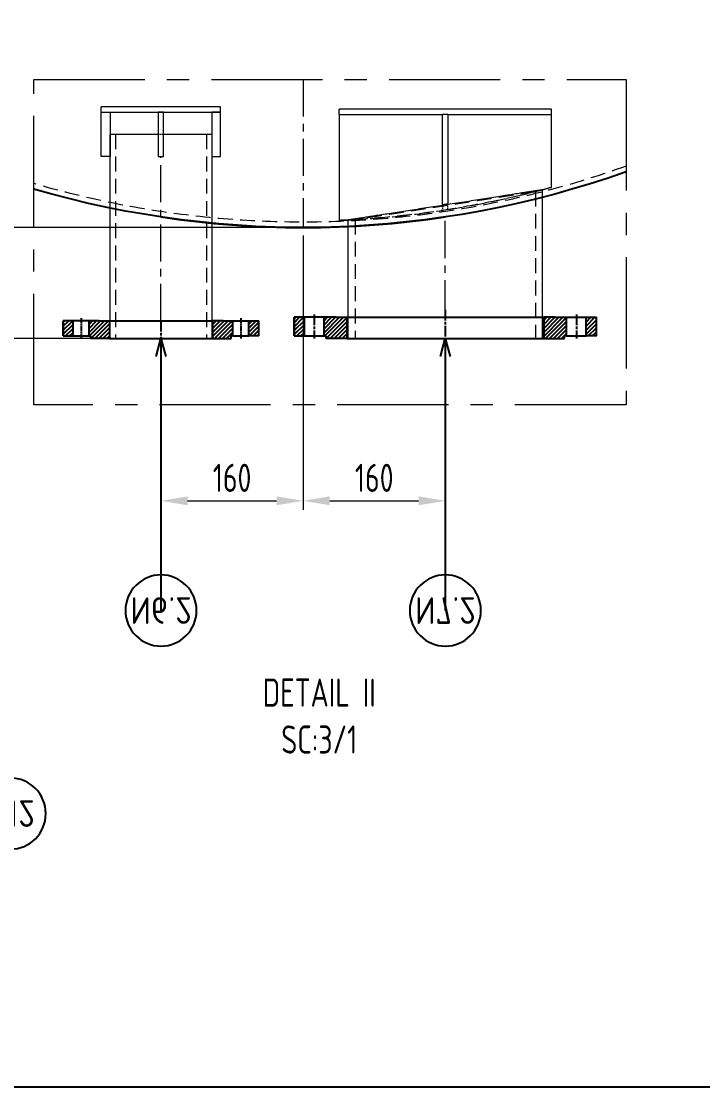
# Model space of a CAD drawing. Header units: millimetres. Extents: x -46397 to 283259, y -8690 to 23983.
# Drawn here: x 128072 to 130373, y -1903 to 1692 of the extents above; entities that cross this region are included whole.
import ezdxf
from ezdxf import colors
from ezdxf.entities.mleader import LeaderData, LeaderLine
from ezdxf.enums import TextEntityAlignment as Align
from ezdxf.math import Vec2, Vec3

# ---------------------------------------------------------------- set-up
doc = ezdxf.new("R2010")
doc.units = ezdxf.units.MM
for name, pattern in [('AM_ISO08W050', [18, 12, -1.5, 3, -1.5]), ('AM_ISO08W050x2', [9, 6, -0.75, 1.5, -0.75]), ('CENTER', [2, 1.25, -0.25, 0.25, -0.25]), ('HIDDENX2', [0.75, 0.5, -0.25])]:
    doc.linetypes.add(name, pattern=pattern)
doc.layers.get('Defpoints').update_dxf_attribs({"lineweight": 0})
for name, color, linetype, lineweight in [('0-Dim', 7, 'Continuous', 0), ('AM_7', 4, 'AM_ISO08W050', 25), ('Dtext', 255, 'Continuous', 20), ('DUONGCHINH', 7, 'Continuous', 25), ('DUONGTAM', 1, 'CENTER', 0), ('Long_AM_Visible', 30, 'Continuous', 25), ('PHANTOM 2', 8, 'Continuous', 0)]:
    doc.layers.add(name, color=color, linetype=linetype, lineweight=lineweight)
doc.styles.add('Chu va so', font='arial.ttf')
doc.styles.add('GHI CHÚ 1', font='isocp_IV25.ttf', dxfattribs={"width": 0.8})
doc.styles.add('Long_Text', font='isocp.shx', dxfattribs={"width": 0.7})
doc.styles.get("Standard").update_dxf_attribs({"font": 'isocp.shx', "width": 0.8})
doc.styles.add('TCVN', font='arial.ttf')
doc.dimstyles.new('1-30SCALE', dxfattribs={"dimtxt": 75, "dimasz": 75, "dimexe": 37.5, "dimexo": 30, "dimgap": 30, "dimtad": 1, "dimtoh": 1, "dimdec": 0, "dimdsep": 46, "dimtxsty": 'GHI CHÚ 1', "dimcen": 0.09, "dimclrd": 256, "dimclre": 256, "dimclrt": 2, "dimadec": 0, "dimazin": 0, "dimtfac": 1, "dimtdec": 0, "dimtofl": 0, "dimtmove": 0, "dimatfit": 3, "dimfxl": 1, "dimlwd": 0, "dimlwe": 0, "dimarcsym": 0})

# ---------------------------------------------------------------- blocks, each defined once
blk = doc.blocks.new('_TagCircle')
at = {"color": 0, "linetype": 'ByBlock', "lineweight": -2, "transparency": 16777216}
blk.add_circle((0, 0), 4, dxfattribs=at)
at = {"layer": 'Long_AM_Visible', "color": 0, "transparency": 16777216, "style": 'Long_Text'}
blk.add_attdef('TAGNUMBER', text='', height=3, dxfattribs=at).set_placement((0, -1.5), align=Align.CENTER)
blk = doc.blocks.new('_Open30')
at = {"color": 0, "linetype": 'ByBlock', "lineweight": -2}
for p, q in [((-1, 0.268), (0, 0)), ((0, 0), (-1, -0.268)), ((0, 0), (-1, 0))]:
    blk.add_line(p, q, dxfattribs=at)
blk = doc.blocks.new('*U545')
h = blk.add_hatch()
h.set_pattern_fill('ANSI31', color=1)
h.paths.add_polyline_path([(-110, -37), (-99, -37), (-99, -20), (-110, -20)])
h.paths.add_polyline_path([(-70, -20), (-81, -20), (-81, -37), (-79, -37), (-79, -40), (-58, -40), (-58, -20)])
h.paths.add_polyline_path([(70, -20), (58, -20), (58, -40), (79, -40), (79, -37), (81, -37), (81, -20)])
h.paths.add_polyline_path([(110, -20), (99, -20), (99, -37), (110, -37)])
for p, q in [((-110, -37), (-110, -20)), ((-99, -20), (-110, -20)), ((-110, -20), (-110, -37)), ((-99, -37), (-99, -20)), ((-90, -20), (-99, -20)), ((-81, -20), (-90, -20)), ((-81, -37), (-81, -20)), ((-70, -20), (-81, -20)), ((-70, -20), (-58, -20)), ((-58, -20), (-58, -40)), ((-58, -20), (0, -20)), ((0, -20), (58, -20)), ((58, -20), (58, -40)), ((70, -20), (58, -20)), ((70, -20), (81, -20)), ((81, -37), (81, -20)), ((81, -20), (90, -20)), ((90, -20), (99, -20)), ((99, -37), (99, -20)), ((99, -20), (110, -20)), ((110, -37), (110, -20)), ((-110, -37), (-99, -37)), ((-99, -37), (-90, -37)), ((-90, -37), (-81, -37)), ((-81, -37), (-79, -37)), ((-79, -40), (-79, -37)), ((-58, -40), (-79, -40)), ((-58, -40), (58, -40)), ((58, -40), (79, -40)), ((79, -40), (79, -37)), ((81, -37), (79, -37)), ((81, -37), (90, -37)), ((90, -37), (99, -37)), ((110, -37), (99, -37))]:
    blk.add_line(p, q)
at = {"layer": 'AM_7', "linetype": 'AM_ISO08W050x2'}
for p, q in [((-90, -17), (-90, -40)), ((90, -17), (90, -40))]:
    blk.add_line(p, q, dxfattribs=at)
at = {"layer": 'AM_7'}
blk.add_line((0, -20), (0, -43), dxfattribs=at)
blk = doc.blocks.new('*U546')
h = blk.add_hatch()
h.set_pattern_fill('ANSI31', color=1)
h.paths.add_polyline_path([(-170, -41), (-158.5, -41), (-158.5, -20), (-170, -20)])
h.paths.add_polyline_path([(-123, -20), (-136.5, -20), (-136.5, -41), (-134, -41), (-134, -44), (-110.75, -44), (-110.75, -20)])
h.paths.add_polyline_path([(123, -20), (110.75, -20), (110.75, -44), (134, -44), (134, -41), (136.5, -41), (136.5, -20)])
h.paths.add_polyline_path([(158.5, -41), (170, -41), (170, -20), (158.5, -20)])
for p, q in [((-170, -41), (-170, -20)), ((-158.5, -20), (-170, -20)), ((-170, -20), (-170, -41)), ((-158.5, -41), (-158.5, -20)), ((-147.5, -20), (-158.5, -20)), ((-136.5, -20), (-147.5, -20)), ((-136.5, -41), (-136.5, -20)), ((-123, -20), (-136.5, -20)), ((-123, -20), (-110.75, -20)), ((-110.75, -20), (-110.75, -44)), ((-110.75, -20), (0, -20)), ((0, -20), (110.75, -20)), ((110.75, -20), (110.75, -44)), ((123, -20), (110.75, -20)), ((123, -20), (136.5, -20)), ((136.5, -41), (136.5, -20)), ((136.5, -20), (147.5, -20)), ((147.5, -20), (158.5, -20)), ((158.5, -41), (158.5, -20)), ((158.5, -20), (170, -20)), ((170, -41), (170, -20)), ((-170, -41), (-158.5, -41)), ((-158.5, -41), (-147.5, -41)), ((-147.5, -41), (-136.5, -41)), ((-136.5, -41), (-134, -41)), ((-134, -44), (-134, -41)), ((-110.75, -44), (-134, -44)), ((-110.75, -44), (110.75, -44)), ((110.75, -44), (134, -44)), ((134, -44), (134, -41)), ((136.5, -41), (134, -41)), ((136.5, -41), (147.5, -41)), ((147.5, -41), (158.5, -41)), ((170, -41), (158.5, -41))]:
    blk.add_line(p, q)
at = {"layer": 'AM_7'}
for p, q in [((0, -11.46), (0, -47)), ((-147.5, -17), (-147.5, -44)), ((147.5, -17), (147.5, -44))]:
    blk.add_line(p, q, dxfattribs=at)
blk = doc.blocks.new('*D547')
at = {"layer": 'Defpoints', "color": 0, "transparency": 16777216}
for p in [(129023.9, 999.1, -4.5), (128543.9, 621.1, -4.5), (129023.9, 74)]:
    blk.add_point(p, dxfattribs=at)
at = {"layer": 'PHANTOM 2', "linetype": 'Continuous', "lineweight": 0, "transparency": 16777216}
for p, q in [((129023.9, 969.1), (129023.9, 44)), ((128543.9, 591.1), (128543.9, 44)), ((128633.9, 74), (128933.9, 74))]:
    blk.add_line(p, q, dxfattribs=at)
at = {"layer": 'PHANTOM 2', "transparency": 16777216}
for points in [[(128633.9, 89), (128633.9, 59), (128543.9, 74)], [(128933.9, 89), (128933.9, 59), (129023.9, 74)]]:
    blk.add_solid(points, dxfattribs=at)
at = {"layer": 'PHANTOM 2', "color": 2, "transparency": 16777216, "insert": (128783.9, 151.5), "char_height": 95, "attachment_point": 5, "style": 'GHI CHÚ 1'}
blk.add_mtext('160', dxfattribs=at)
blk = doc.blocks.new('*D548')
at = {"layer": 'Defpoints', "color": 0, "transparency": 16777216}
for p in [(129023.9, 999.1, -4.5), (129503.9, 621.1, -4.5), (129503.9, 74)]:
    blk.add_point(p, dxfattribs=at)
at = {"layer": 'PHANTOM 2', "linetype": 'Continuous', "lineweight": 0, "transparency": 16777216}
for p, q in [((129023.9, 969.1), (129023.9, 44)), ((129503.9, 591.1), (129503.9, 44)), ((129113.9, 74), (129413.9, 74))]:
    blk.add_line(p, q, dxfattribs=at)
at = {"layer": 'PHANTOM 2', "transparency": 16777216}
for points in [[(129113.9, 89), (129113.9, 59), (129023.9, 74)], [(129413.9, 89), (129413.9, 59), (129503.9, 74)]]:
    blk.add_solid(points, dxfattribs=at)
at = {"layer": 'PHANTOM 2', "color": 2, "transparency": 16777216, "insert": (129263.9, 151.5), "char_height": 95, "attachment_point": 5, "style": 'GHI CHÚ 1'}
blk.add_mtext('160', dxfattribs=at)
blk = doc.blocks.new('*D549')
at = {"layer": 'Defpoints', "color": 0, "transparency": 16777216}
for p in [(127809.4, 996.1), (129023.9, 996.1, -4.5), (128421.1, 621.1, -4.5)]:
    blk.add_point(p, dxfattribs=at)
at = {"layer": 'PHANTOM 2', "linetype": 'Continuous', "lineweight": 0, "transparency": 16777216}
for p, q in [((128993.9, 996.1), (127779.4, 996.1)), ((127809.4, 711.1), (127809.4, 906.1)), ((128391.1, 621.1), (127779.4, 621.1))]:
    blk.add_line(p, q, dxfattribs=at)
at = {"layer": 'PHANTOM 2', "transparency": 16777216}
for points in [[(127794.4, 906.1), (127824.4, 906.1), (127809.4, 996.1)], [(127794.4, 711.1), (127824.4, 711.1), (127809.4, 621.1)]]:
    blk.add_solid(points, dxfattribs=at)
at = {"layer": 'PHANTOM 2', "color": 2, "transparency": 16777216, "insert": (127730, 808.6), "char_height": 95, "attachment_point": 5, "rotation": 90, "style": 'GHI CHÚ 1'}
blk.add_mtext('125', dxfattribs=at)
blk = doc.blocks.new('*U1823')
at = {"lineweight": 25}
for points in [[(0, 0), (17743.2, 0), (17743.2, 11622.7), (0, 11622.7)], [(0, 0), (13415.6, 0), (13415.6, 11622.7), (0, 11622.7)]]:
    blk.add_lwpolyline(points, close=True, dxfattribs=at)
at = {"layer": 'Dtext', "ltscale": 0.1}
for tag, p, height, style in [('REV_3', (13529.9, 4365.5), 77.3, 'TCVN'), ('FOR_APPROVAL3', (14302.7, 4360.1, -0.7), 92.7, 'TCVN'), ('REV_2', (13529.9, 4077), 77.3, 'TCVN'), ('FOR_APPROVAL2', (14302.7, 4071.6, -0.7), 92.7, 'TCVN'), ('REV_1', (13529.9, 3788.5), 77.3, 'TCVN'), ('FOR_APPROVAL1', (14302.7, 3783.1, -0.7), 92.7, 'TCVN'), ('REV_0', (13529.9, 3500), 77.3, 'TCVN'), ('NGUOI_VE', (15126.1, 3495.9, -0.6), 92.7, 'TCVN'), ('NGUOI_KIEM_2', (15945.6, 3495.9, -0.8), 92.7, 'TCVN'), ('NGUOI_DUYET', (16935.5, 3495.9, -0.8), 92.7, 'TCVN'), ('1.1_A4', (16985.1, 176, -0.7), 92.7, 'Chu va so'), ('A4_A4', (17293.7, 176, -0.7), 92.7, 'Chu va so'), ('REV.', (17547.8, 176, -0.7), 92.7, 'Chu va so')]:
    blk.add_attdef(tag, p, '', height=height, dxfattribs=dict(at, style=style))
for tag, p, height, style, width in [('NGAY_REV03', (13725.7, 4360.1, -0.7), 80.4, 'TCVN', 0.95), ('NGAY_REV02', (13725.7, 4071.6, -0.7), 80.4, 'TCVN', 0.95), ('NGAY_REV01', (13725.7, 3783.1, -0.7), 80.4, 'TCVN', 0.95), ('NGAY_REV0', (13725.7, 3494.6, -0.8), 80.4, 'TCVN', 0.95), ('DWD.NO', (13718.6, 75.2, -0.7), 123.6, 'Chu va so', 0.85)]:
    blk.add_attdef(tag, p, '', height=height, dxfattribs=dict(at, style=style, width=width))
at = {"layer": 'Dtext', "lineweight": 25, "ltscale": 0.1, "style": 'Chu va so'}
for tag, p, height in [('PROJECT_CODE', (14612.2, 1452.8), 185.5), ('TITLE1', (13809, 1108, -0.7), 123.6), ('TITLE2', (13809, 817.2, -0.7), 123.6), ('TITLE3', (13809, 528.7, -0.7), 123.6)]:
    blk.add_attdef(tag, p, '', height=height, dxfattribs=at)

msp = doc.modelspace()

# ---------------------------------------------------------------- linework, layer by layer
at = {"color": 2, "linetype": 'Continuous', "lineweight": 0, "ltscale": 10, "extrusion": (6.89019e-16, 1, 0)}
for p, q in [((128745.35, 1403.34, -4.5), (128342.45, 1403.34, -4.5)), ((128342.45, 1385.34, -4.5), (128342.45, 1403.34, -4.5)), ((128745.35, 1385.34, -4.5), (128745.35, 1403.34, -4.5)), ((128342.45, 1385.34, -4.5), (128745.35, 1385.34, -4.5)), ((129862.55, 1395.16, -4.5), (129145.25, 1395.16, -4.5)), ((129145.25, 1377.16, -4.5), (129145.25, 1395.16, -4.5)), ((129145.37, 1377.16, -4.5), (129145.25, 1377.16, -4.5)), ((129145.25, 1377.16, -4.5), (129145.25, 1020.01, -4.5)), ((129145.37, 1377.16, -4.5), (129494.9, 1377.16, -4.5)), ((129503.9, 1377.16, -4.5), (129494.9, 1377.16, -4.5)), ((129494.9, 1073.93, -4.5), (129494.9, 1377.16, -4.5)), ((129512.9, 1377.16, -4.5), (129503.9, 1377.16, -4.5)), ((129512.9, 1377.16, -4.5), (129512.9, 1076.73, -4.5)), ((129512.9, 1377.16, -4.5), (129862.44, 1377.16, -4.5)), ((129862.55, 1377.16, -4.5), (129862.44, 1377.16, -4.5)), ((129862.55, 1377.16, -4.5), (129862.55, 1395.16, -4.5)), ((129862.55, 1131.62, -4.5), (129862.55, 1377.16, -4.5)), ((128534.9, 1310.34, -4.5), (128372.45, 1310.34, -4.5)), ((128715.35, 1310.34, -4.5), (128552.9, 1310.34, -4.5)), ((128372.45, 1235.34, -4.5), (128342.45, 1235.34, -4.5)), ((129862.55, 1131.61, -4.5), (129862.55, 1131.62, -4.5)), ((129494.9, 1073.93, -4.5), (129494.9, 1070.68, -4.5)), ((129512.9, 1073.48, -4.5), (129512.9, 1076.73, -4.5)), ((129145.25, 1020.01, -4.5), (129145.25, 1020, -4.5))]:
    msp.add_line(p, q, dxfattribs=at)
at = {"color": 1, "linetype": 'HIDDENX2', "lineweight": 0, "ltscale": 100, "extrusion": (6.89019e-16, 1, 0)}
for p, q in [((128390.51, 1310.34, -4.5), (128390.51, 621.13, -4.5)), ((128697.29, 1310.34, -4.5), (128697.29, 621.13, -4.5)), ((129808.01, 1117.22, -4.5), (129808.01, 621.13, -4.5)), ((129199.79, 1022.76, -4.5), (129199.79, 621.13, -4.5))]:
    msp.add_line(p, q, dxfattribs=at)
at = {"color": 1, "linetype": 'HIDDENX2', "lineweight": 0, "ltscale": 10, "extrusion": (6.89019e-16, 1, 0)}
for p, q in [((128552.9, 1310.34, -4.5), (128534.9, 1310.34, -4.5)), ((129494.9, 1070.68, -4.5), (129494.9, 1053.8, -4.5)), ((129512.9, 1056.58, -4.5), (129512.9, 1073.48, -4.5))]:
    msp.add_line(p, q, dxfattribs=at)
at = {"color": 2, "linetype": 'Continuous', "lineweight": 0, "ltscale": 10, "elevation": -4.5}
for points in [[(128342.45, 1385.34), (128372.45, 1385.34), (128372.45, 1235.34), (128342.45, 1235.34)], [(128552.9, 1385.34), (128534.9, 1385.34), (128534.9, 1235.34), (128552.9, 1235.34)], [(128745.35, 1385.34), (128715.35, 1385.34), (128715.35, 1235.34), (128745.35, 1235.34)]]:
    msp.add_lwpolyline(points, close=True, dxfattribs=at)
at = {"color": 2, "linetype": 'Continuous', "lineweight": 0, "ltscale": 10}
for points in [[(128715.35, 1310.34, -4.5), (128715.35, 621.13, -4.5), (128372.45, 621.13, -4.5), (128372.45, 1310.34, -4.5)], [(129175.25, 1021.4, -4.5), (129175.25, 621.13, -4.5), (129832.55, 621.13, -4.5), (129832.55, 1123.57, -4.5)]]:
    msp.add_polyline3d(points, dxfattribs=at)
at = {"color": 3, "linetype": 'HIDDENX2', "lineweight": 0, "ltscale": 100, "extrusion": (0, 0, -1)}
msp.add_arc((-129023.9, 4254.13, 4.5), 3240, 250.33657, 286.3097, dxfattribs=at)
at = {"color": 1, "linetype": 'HIDDENX2', "lineweight": 0, "ltscale": 100, "extrusion": (0, 0, -1)}
msp.add_arc((-129008.9, 4257.13, 4.5), 3240, 255.27305, 267.05699, dxfattribs=at)
at = {"color": 1, "linetype": 'HIDDENX2', "lineweight": 0, "ltscale": 100}
for start, end in [(278.94905, 284.72476), (272.9452, 278.62696)]:
    msp.add_arc((129008.9, 4257.13, -4.5), 3239.99, start, end, dxfattribs=at)
at = {"color": 1, "linetype": 'HIDDENX2', "lineweight": 0, "ltscale": 10, "extrusion": (0, 0, -1)}
for start, end in [(255.27305, 255.72129), (266.62237, 267.05699)]:
    msp.add_arc((-129008.9, 4257.13, 4.5), 3240, start, end, dxfattribs=at)
at = {"color": 2, "linetype": 'Continuous', "lineweight": 0, "ltscale": 10}
for radius, start, end in [(3239.99, 284.72476, 285.27625), (3220.09, 278.68068, 279.00481), (3239.99, 272.41192, 272.9452)]:
    msp.add_arc((129008.9, 4257.13, -4.5), radius, start, end, dxfattribs=at)
at = {"color": 2, "linetype": 'Continuous', "lineweight": 0, "ltscale": 10, "extrusion": (0, 0, -1)}
for start, end in [(254.72381, 255.27305), (267.05699, 267.58809)]:
    msp.add_arc((-129008.9, 4257.13, 4.5), 3240, start, end, dxfattribs=at)
for start, end in [(261.52779, 270), (270, 278.47221)]:
    msp.add_arc((129023.9, 4254.13, -4.5), 3258, start, end)
at = {"color": 2, "linetype": 'Continuous', "lineweight": 0, "ltscale": 10}
msp.add_open_spline([(129832.55, 1123.57, -4.5), (129832.55, 1123.57, -4.5), (129832.07, 1123.49, -4.5), (129830.04, 1123.17, -4.5), (129828.51, 1122.93, -4.5), (129824.36, 1122.27, -4.5), (129821.75, 1121.86, -4.5), (129815.46, 1120.87, -4.5), (129811.79, 1120.29, -4.5), (129803.44, 1118.97, -4.5), (129798.76, 1118.24, -4.5), (129788.48, 1116.61, -4.5), (129782.88, 1115.73, -4.5), (129770.89, 1113.84, -4.5), (129764.5, 1112.84, -4.5), (129751.09, 1110.73, -4.5), (129744.08, 1109.62, -4.5), (129729.52, 1107.34, -4.5), (129721.72, 1106.11, -4.5), (129705.29, 1103.53, -4.5), (129696.64, 1102.17, -4.5), (129678.63, 1099.35, -4.5), (129669.27, 1097.88, -4.5), (129649.96, 1094.86, -4.5), (129640.02, 1093.3, -4.5), (129619.72, 1090.13, -4.5), (129609.36, 1088.51, -4.5), (129588.4, 1085.23, -4.5), (129577.8, 1083.58, -4.5), (129556.54, 1080.27, -4.5), (129545.89, 1078.61, -4.5), (129524.73, 1075.31, -4.5), (129514.23, 1073.68, -4.5), (129493.58, 1070.47, -4.5), (129483.08, 1068.84, -4.5), (129461.93, 1065.56, -4.5), (129451.28, 1063.91, -4.5), (129430.02, 1060.61, -4.5), (129419.42, 1058.97, -4.5), (129398.46, 1055.73, -4.5), (129388.1, 1054.13, -4.5), (129367.81, 1050.99, -4.5), (129357.87, 1049.46, -4.5), (129338.56, 1046.48, -4.5), (129329.19, 1045.04, -4.5), (129311.18, 1042.26, -4.5), (129302.54, 1040.93, -4.5), (129286.1, 1038.4, -4.5), (129278.3, 1037.21, -4.5), (129263.75, 1034.97, -4.5), (129256.73, 1033.89, -4.5), (129243.32, 1031.83, -4.5), (129236.93, 1030.85, -4.5), (129224.93, 1029.01, -4.5), (129219.33, 1028.15, -4.5), (129209.05, 1026.58, -4.5), (129204.37, 1025.86, -4.5), (129196.02, 1024.58, -4.5), (129192.35, 1024.02, -4.5), (129186.06, 1023.06, -4.5), (129183.45, 1022.66, -4.5), (129179.3, 1022.02, -4.5), (129177.76, 1021.79, -4.5), (129175.74, 1021.48, -4.5), (129175.25, 1021.4, -4.5), (129175.25, 1021.4, -4.5)], degree=3, knots=[0, 0, 0, 0, 10.3102771, 10.3102771, 20.6205543, 20.6205543, 30.9308314, 30.9308314, 41.2411086, 41.2411086, 51.5513857, 51.5513857, 61.8616629, 61.8616629, 72.17194, 72.17194, 82.4822171, 82.4822171, 92.930722, 92.930722, 103.3792269, 103.3792269, 113.8277318, 113.8277318, 124.2762367, 124.2762367, 134.7247416, 134.7247416, 145.1732464, 145.1732464, 155.6217513, 155.6217513, 166.0702562, 166.0702562, 176.5156878, 176.5156878, 186.9611193, 186.9611193, 197.4065508, 197.4065508, 207.8519824, 207.8519824, 218.2974139, 218.2974139, 228.7428455, 228.7428455, 239.188277, 239.188277, 249.6337085, 249.6337085, 259.9436713, 259.9436713, 270.2536342, 270.2536342, 280.563597, 280.563597, 290.8735598, 290.8735598, 301.1835226, 301.1835226, 311.4934854, 311.4934854, 321.8034482, 321.8034482, 332.113411, 332.113411, 332.113411, 332.113411], dxfattribs=at)
at = {"color": 1, "linetype": 'HIDDENX2', "lineweight": 0, "ltscale": 100}
msp.add_open_spline([(129808.01, 1117.22, -4.5), (129808.01, 1117.22, -4.5), (129807.56, 1117.15, -4.5), (129805.69, 1116.86, -4.5), (129804.27, 1116.63, -4.5), (129800.43, 1116.03, -4.5), (129798.01, 1115.65, -4.5), (129792.2, 1114.73, -4.5), (129788.8, 1114.19, -4.5), (129781.07, 1112.98, -4.5), (129776.74, 1112.3, -4.5), (129767.23, 1110.8, -4.5), (129762.05, 1109.98, -4.5), (129750.95, 1108.24, -4.5), (129745.04, 1107.31, -4.5), (129732.63, 1105.36, -4.5), (129726.14, 1104.34, -4.5), (129712.67, 1102.23, -4.5), (129705.46, 1101.09, -4.5), (129690.25, 1098.71, -4.5), (129682.25, 1097.46, -4.5), (129665.59, 1094.85, -4.5), (129656.92, 1093.49, -4.5), (129639.05, 1090.7, -4.5), (129629.85, 1089.26, -4.5), (129611.07, 1086.33, -4.5), (129601.49, 1084.83, -4.5), (129582.09, 1081.8, -4.5), (129572.28, 1080.28, -4.5), (129552.61, 1077.21, -4.5), (129542.75, 1075.68, -4.5), (129523.18, 1072.63, -4.5), (129513.46, 1071.12, -4.5), (129494.35, 1068.16, -4.5), (129484.64, 1066.65, -4.5), (129465.06, 1063.61, -4.5), (129455.21, 1062.09, -4.5), (129435.54, 1059.04, -4.5), (129425.73, 1057.52, -4.5), (129406.33, 1054.52, -4.5), (129396.75, 1053.04, -4.5), (129377.97, 1050.14, -4.5), (129368.77, 1048.72, -4.5), (129350.91, 1045.97, -4.5), (129342.24, 1044.63, -4.5), (129325.57, 1042.06, -4.5), (129317.58, 1040.83, -4.5), (129302.36, 1038.49, -4.5), (129295.15, 1037.38, -4.5), (129281.68, 1035.31, -4.5), (129275.18, 1034.32, -4.5), (129262.78, 1032.41, -4.5), (129256.86, 1031.5, -4.5), (129245.76, 1029.8, -4.5), (129240.58, 1029.01, -4.5), (129231.07, 1027.55, -4.5), (129226.74, 1026.88, -4.5), (129219.01, 1025.7, -4.5), (129215.61, 1025.18, -4.5), (129209.79, 1024.29, -4.5), (129207.38, 1023.92, -4.5), (129203.54, 1023.33, -4.5), (129202.12, 1023.11, -4.5), (129200.24, 1022.83, -4.5), (129199.79, 1022.76, -4.5), (129199.79, 1022.76, -4.5)], degree=3, knots=[0, 0, 0, 0, 9.5404143, 9.5404143, 19.0808285, 19.0808285, 28.6212428, 28.6212428, 38.161657, 38.161657, 47.7020713, 47.7020713, 57.2424855, 57.2424855, 66.7828998, 66.7828998, 76.323314, 76.323314, 85.9913415, 85.9913415, 95.659369, 95.659369, 105.3273965, 105.3273965, 114.995424, 114.995424, 124.6634515, 124.6634515, 134.331479, 134.331479, 143.9995065, 143.9995065, 153.667534, 153.667534, 163.332938, 163.332938, 172.9983421, 172.9983421, 182.6637462, 182.6637462, 192.3291503, 192.3291503, 201.9945544, 201.9945544, 211.6599585, 211.6599585, 221.3253625, 221.3253625, 230.9907666, 230.9907666, 240.5309126, 240.5309126, 250.0710587, 250.0710587, 259.6112047, 259.6112047, 269.1513507, 269.1513507, 278.6914967, 278.6914967, 288.2316427, 288.2316427, 297.7717888, 297.7717888, 307.3119348, 307.3119348, 307.3119348, 307.3119348], dxfattribs=at)
at = {"layer": 'DUONGCHINH', "color": 2, "ltscale": 10, "extrusion": (0, 0, -1)}
msp.add_arc((-129023.9, 4254.13, 4.5), 3258, 250.44964, 286.2171, dxfattribs=at)
at = {"layer": 'DUONGTAM', "ltscale": 100}
for p, q in [((129023.9, 1495.52, -4.5), (129023.9, 999.13, -4.5)), ((128543.9, 681.13, -4.5), (128543.9, 1235.34, -4.5)), ((129503.9, 693.13, -4.5), (129503.9, 1034.68, -4.5))]:
    msp.add_line(p, q, dxfattribs=at)
at = {"layer": 'DUONGTAM', "color": 6, "ltscale": 300}
msp.add_lwpolyline([(128114.02, 1495.52), (130114.15, 1495.52), (130114.15, 397.32), (128114.02, 397.32)], close=True, dxfattribs=at)

# ---------------------------------------------------------------- block references
at = {"extrusion": (0, 0, -1), "xscale": -3, "yscale": 3, "zscale": -3}
for name, p in [('*U545', (-128543.9, 741.13, 4.5)), ('*U546', (-129503.9, 753.13, 4.5))]:
    msp.add_blockref(name, p, dxfattribs=at)

# ---------------------------------------------------------------- texts
at = {"color": 3, "insert": (128719.13, -525.48), "char_height": 95, "attachment_point": 1}
msp.add_mtext_dynamic_manual_height_columns('\\A1;\\pxqc;DETAIL II\\PSC:3/1', width=718.3368, gutter_width=37.5, heights=[0], dxfattribs=at)

# ---------------------------------------------------------------- dimensions: what is measured, and where the dimension line sits
at = {"layer": 'PHANTOM 2'}
dim = msp.add_linear_dim(base=(127809.35, 996.13), p1=(128421.07, 621.13, -4.5), p2=(129023.9, 996.13, -4.5), angle=90, dimstyle='1-30SCALE', override={"dimtxt": 95, "dimasz": 90, "dimexe": 30, "dimlfac": 0.333333, "dimtmove": 1}, dxfattribs=at)
dim.commit()
dim.dimension.update_dxf_attribs({"geometry": '*D549', "text_midpoint": (127729.99, 808.63)})
for base, p1, p2, picture, middle in [((129023.9, 73.99), (128543.9, 621.13, -4.5), (129023.9, 999.13, -4.5), '*D547', (128783.9, 151.49)), ((129503.9, 73.99), (129023.9, 999.13, -4.5), (129503.9, 621.13, -4.5), '*D548', (129263.9, 151.49))]:
    dim = msp.add_linear_dim(base=base, p1=p1, p2=p2, dimstyle='1-30SCALE', override={"dimtxt": 95, "dimasz": 90, "dimexe": 30, "dimlfac": 0.333333, "dimtmove": 1}, dxfattribs=at)
    dim.commit()
    dim.dimension.update_dxf_attribs({"geometry": picture, "text_midpoint": middle})

# ---------------------------------------------------------------- leaders
at = {"layer": '0-Dim', "color": 6}
ml = msp.add_multileader_block('Standard', dxfattribs=at)
ml.set_content('_TagCircle', color=6, scale=-30)
ml.set_attribute('TAGNUMBER', 'N6.2', width=0)
ml.set_leader_properties(color=5)
ml.set_arrow_properties(name='OPEN30')
ml.build(insert=Vec2(0, 0))
ml.multileader.update_dxf_attribs({"has_dogleg": 0, "text_left_attachment_type": 6, "text_right_attachment_type": 6, "dogleg_length": 0.36, "arrow_head_size": 60, "block_connection_type": 1})
ctx = ml.context
ctx.base_point, ctx.char_height, ctx.arrow_head_size, ctx.landing_gap_size, ctx.plane_origin = Vec3(128543.9, -296.07, -4.5), 56, 60, 1.4, Vec3(128900.94, 256.41, -4.5)
ctx.left_attachment, ctx.right_attachment, ctx.attachment_type = 6, 6, 1
notes = []
notes.append((ctx, [(1, (1, 1, 0), (128543.54, -296.07, -4.5), (1, 0), 0.36, [(0, [(128543.9, 621.13, -4.5)], 0, [])])]))
ctx.block.insert, ctx.block.rotation, ctx.block.scale = Vec3(128543.9, -296.07, -4.5), 3.1415927, Vec3(-30, 30, 30)
ml = msp.add_multileader_block('Standard', dxfattribs=at)
ml.set_content('_TagCircle', color=6, scale=-30)
ml.set_attribute('TAGNUMBER', 'N7.2', width=0)
ml.set_leader_properties(color=5)
ml.set_arrow_properties(name='OPEN30')
ml.build(insert=Vec2(0, 0))
ml.multileader.update_dxf_attribs({"has_dogleg": 0, "text_left_attachment_type": 6, "text_right_attachment_type": 6, "dogleg_length": 0.36, "arrow_head_size": 60, "block_connection_type": 1})
ctx = ml.context
ctx.base_point, ctx.char_height, ctx.arrow_head_size, ctx.landing_gap_size, ctx.plane_origin = Vec3(129503.9, -296.07, -4.5), 56, 60, 1.4, Vec3(129860.94, 256.41, -4.5)
ctx.left_attachment, ctx.right_attachment, ctx.attachment_type = 6, 6, 1
notes.append((ctx, [(1, (1, 1, 0), (129503.54, -296.07, -4.5), (1, 0), 0.36, [(0, [(129503.9, 621.13, -4.5)], 0, [])])]))
ctx.block.insert, ctx.block.rotation, ctx.block.scale = Vec3(129503.9, -296.07, -4.5), 3.1415927, Vec3(-30, 30, 30)
ml = msp.add_multileader_block('Standard', dxfattribs=at)
ml.set_content('_TagCircle', color=6, scale=-30)
ml.set_attribute('TAGNUMBER', 'N12', width=0)
ml.set_leader_properties(color=5)
ml.set_arrow_properties(name='OPEN30')
ml.build(insert=Vec2(0, 0))
ml.multileader.update_dxf_attribs({"has_dogleg": 0, "text_left_attachment_type": 6, "text_right_attachment_type": 6, "dogleg_length": 0.36, "arrow_head_size": 60, "block_connection_type": 1})
ctx = ml.context
ctx.base_point, ctx.char_height, ctx.arrow_head_size, ctx.landing_gap_size, ctx.plane_origin = Vec3(128034.92, -981.18, -3), 56, 60, 1.4, Vec3(128240.89, -652.94, -3)
ctx.left_attachment, ctx.right_attachment, ctx.attachment_type = 6, 6, 1
notes.append((ctx, [(1, (1, 1, 0), (128034.56, -981.18, -3), (1, 0), 0.36, [(0, [(127265, -982.1, -3)], 0, [])])]))
ctx.block.insert, ctx.block.rotation, ctx.block.scale = Vec3(128034.92, -981.18, -3), 3.1415927, Vec3(-30, 30, 30)
for ctx, leaders in notes:
    for number, flags, end, landing, length, lines in leaders:
        leader = LeaderData()
        leader.index, (leader.has_last_leader_line, leader.has_dogleg_vector, leader.attachment_direction) = number, flags
        leader.last_leader_point, leader.dogleg_vector, leader.dogleg_length = Vec3(end), Vec3(landing), length
        for number, points, colour, breaks in lines:
            line = LeaderLine()
            line.index, line.vertices, line.color, line.breaks = number, Vec3.list(points), colors.encode_raw_color(colour), breaks
            leader.lines.append(line)
        ctx.leaders.append(leader)

# ---------------------------------------------------------------- next in the draw order: block references
at = {"xscale": 0.9084576280678549, "yscale": 0.9084576280678549, "zscale": 0.9084576280678549}
msp.add_blockref('*U1823', (118436.21, -1902.62), dxfattribs=at)

doc.saveas('drawing.dxf')
